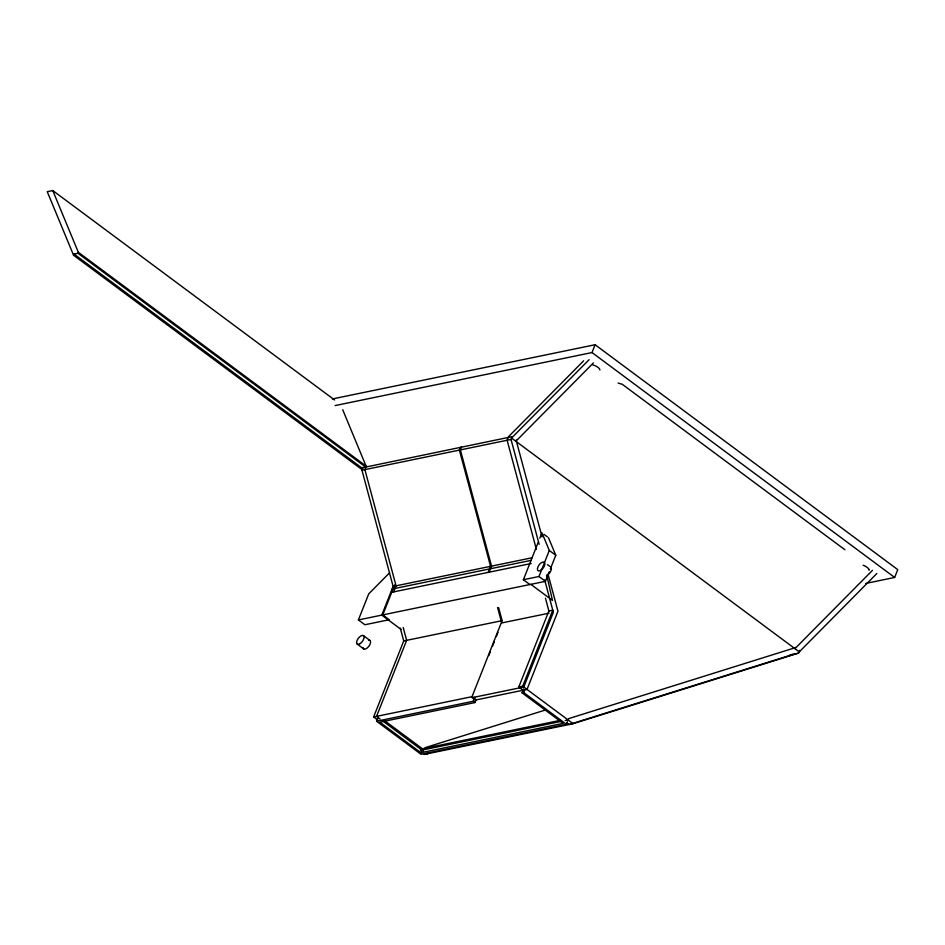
<?xml version="1.0" encoding="UTF-8"?>
<svg xmlns="http://www.w3.org/2000/svg" width="945" height="945" viewBox="0 0 945 945"><rect width="100%" height="100%" fill="white"/><g stroke="black" fill="none" stroke-linecap="round" stroke-linejoin="round"><path stroke-width="1.42" d="M539.158 544.332L511.021 439.46L512.143 436.649L361.77 467.881L361.309 469.063L73.568 255.244L74.041 254.063L77.939 253.26L365.668 467.078L366.058 466.098L342.716 409.728M77.939 253.26L78.329 252.28L52.755 190.547L47.25 191.681L73.568 255.244M401.129 629.476L381.792 615.101L393.132 586.432L361.97 470.22L363.081 467.421M365.998 466.806L364.888 469.618L396.061 585.829L393.663 591.901M394.644 584.896L382.76 614.9L389.245 619.719L364.888 624.751L358.403 619.932L368.727 593.862L389.423 572.977M460.51 447.316L459.388 450.115L490.561 566.327L488.163 572.398M461.479 447.115L460.369 449.914L491.53 566.126L489.132 572.197M377.953 720.184L373.629 716.971L403.728 640.946L400.29 628.13M567.472 721.72L566.445 724.319L421.092 754.323L376.559 721.224L378.106 717.314M516.324 440.098L515.852 441.268L593.401 362.927M475.961 699.961L474.933 702.572L379.843 722.193L420.915 752.716L422.462 748.806L560.397 720.338M335.097 405.582L592.007 352.556L595.102 344.736L897.75 569.634L894.655 577.454L865.785 583.419M373.629 716.971L472.027 696.666L502.126 620.641L498.688 607.824M488.813 655.558L490.42 651.483M492.569 646.049L494.188 641.974M496.338 636.54L497.956 632.465M376.559 721.224L473.197 701.284L474.744 697.375M529.873 584.542L523.388 579.722L538.248 542.194M539.831 538.178L541.426 534.149M523.388 579.722L538.969 576.509L549.293 550.451L541.957 532.815M358.403 619.932L545.454 581.329L549.258 571.725M550.344 568.984L555.778 555.27L548.443 537.634M523.483 690.5L518.793 687.015L548.891 610.99L545.454 598.173M518.793 687.015L522.691 686.212L552.79 610.186L548.891 610.99M420.915 752.716L563.149 723.362L522.077 692.839L523.624 688.929M522.077 692.839L523.636 692.52L524.676 689.909M795.406 647.479L794.946 648.66L872.483 570.319M429.88 752.633L424.057 754.453L573.119 723.693L798.549 653.125L799.659 650.314M589.078 359.714L511.529 438.055L799.269 651.873L799.73 650.692M583.608 360.813L508.493 436.708L507.134 440.276L536.394 549.388M799.269 651.873L876.806 573.532M425.167 747.649L544.733 710.215M426.986 753.85L428.581 753.342M795.076 647.75L568.595 718.649L568.087 719.948L565.216 720.539M793.233 654.365L569.221 724.496L566.87 722.748M332.416 398.944L595.102 344.736M361.97 470.22L511.021 439.46M393.132 586.432L532.153 557.751M392.104 589.042L531.125 560.35M390.734 592.503L531.184 563.515M403.728 640.946L502.126 620.641M501.712 622.944L549.045 613.187M789.949 654.897L798.549 653.125M420.454 750.413L560.917 721.425M618.089 383.068L622.259 384.284L844.913 549.754M592.007 352.556L894.655 577.454M544.119 534.421L547.368 536.831M549.293 550.451L555.778 555.27M52.755 190.547L334.565 399.959M547.474 564.649L549.636 566.256M538.969 576.509L545.454 581.329M530.842 584.341L552.459 600.406L546.789 575.257M78.329 252.28L366.058 466.098M74.041 254.063L361.77 467.881M522.691 686.212L573.119 723.693M523.636 692.52L566.445 724.319M472.027 696.666L476.351 699.879M473.197 701.284L474.933 702.572M363.435 635.619L369.92 640.438M357.269 644.124L363.754 648.943M384.91 720.893L422.462 748.806M380.067 718.991L376.547 716.369L406.657 640.344L403.208 627.515M382.418 720.728L423.466 751.228M516.206 440.524L542.052 536.89M548.029 574.194L557.963 611.238L527.015 689.425L475.37 700.08L472.134 697.67L523.766 687.015L553.357 612.289L544.686 579.994M497.578 607.505L501.346 621.55M592.692 364.9A6.639 2.788 21.6 0 1 593.98 365.278M594.618 365.514A6.639 2.788 21.6 0 1 599.91 369.956M863.128 565.275A6.639 2.788 21.6 0 1 863.765 565.512M864.38 565.771A6.639 2.788 21.6 0 1 868.845 569.292M868.987 569.634A6.639 2.788 21.6 0 1 869.046 570.26M550.486 566.929A5.245 2.563 -53.4 0 1 550.77 571.052A5.245 2.563 -53.4 0 1 546.517 575.54M368.585 640.261A5.245 2.563 -53.4 0 1 368.916 646.191A5.245 2.563 -53.4 0 1 363.104 647.679M541.083 570.13A5.245 2.563 -53.4 0 0 544.438 562.405A5.245 2.563 -53.4 0 0 537.941 566.917A5.245 2.563 -53.4 0 0 541.083 570.13M360.281 643.51A5.245 2.563 -53.4 0 0 363.636 635.784A5.245 2.563 -53.4 0 0 357.139 640.308A5.245 2.563 -53.4 0 0 360.281 643.51"/></g></svg>
